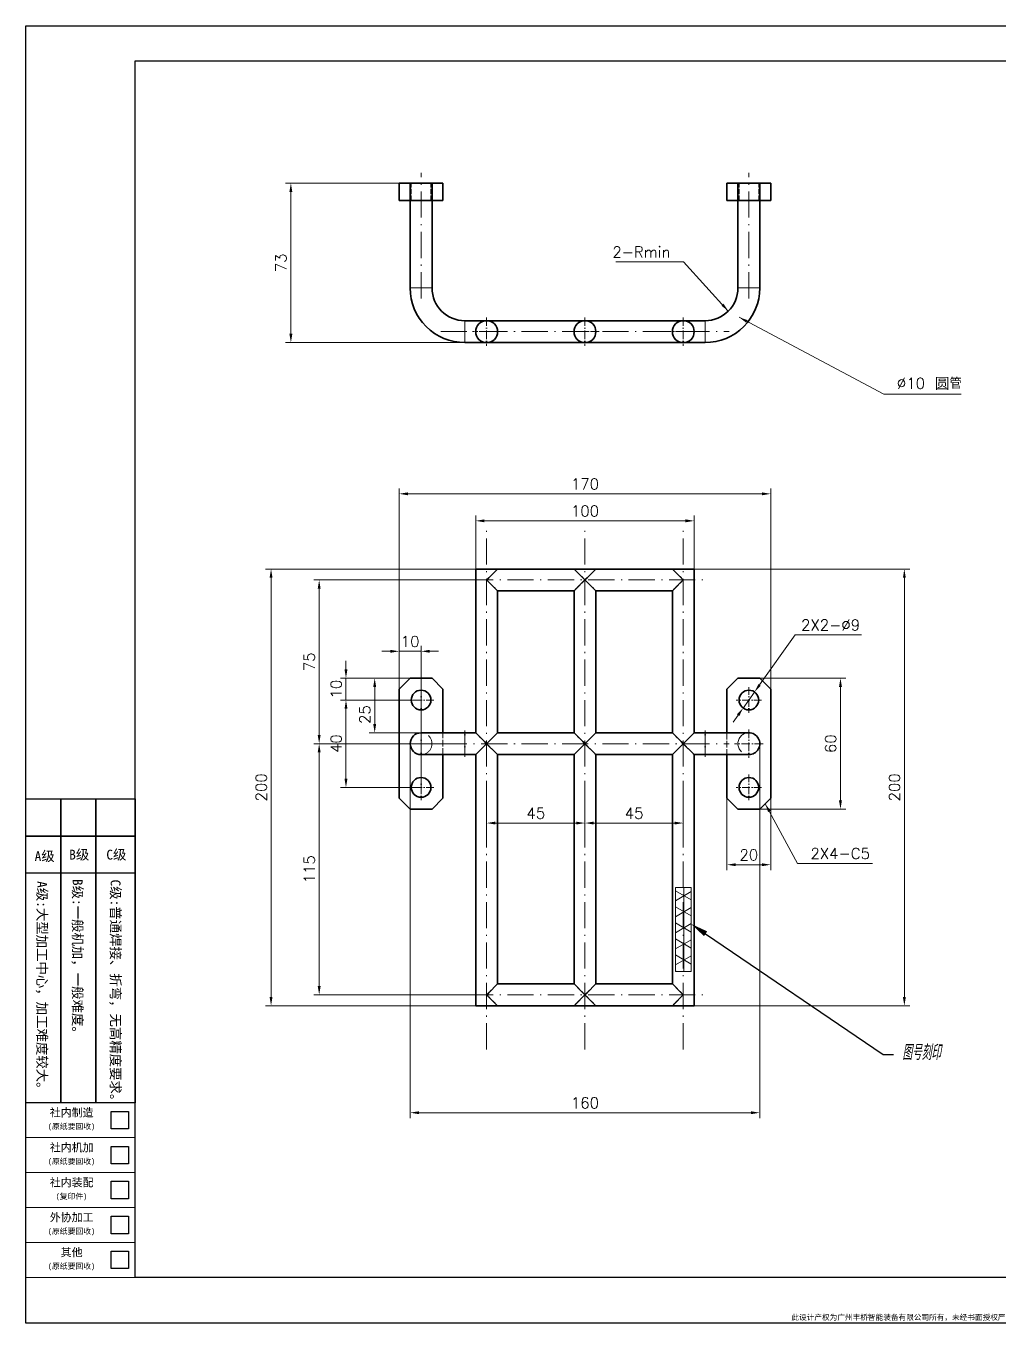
# Model space of a CAD drawing. Header units: millimetres. Extents: x -162325 to -83245, y 277409 to 326486.
# Drawn here: x -157878 to -157433, y 301299 to 301893 of the extents above; entities that cross this region are included whole.
import ezdxf
from ezdxf import colors
from ezdxf.entities.mleader import LeaderData, LeaderLine
from ezdxf.enums import TextEntityAlignment as Align
from ezdxf.math import Vec2, Vec3

# ---------------------------------------------------------------- set-up
doc = ezdxf.new("R2010")
doc.units = ezdxf.units.MM
doc.linetypes.add('DASHDOT', pattern=[18.5, 12, -3, 0.5, -3])
doc.linetypes.add('DASHED', pattern=[15, 12, -3])
for name, color, linetype, lineweight in [('A3', 3, 'Continuous', 20), ('图框', 7, 'Continuous', 20), ('尺寸线', 3, 'Continuous', 13), ('文字', 1, 'Continuous', 13), ('细实线', 4, 'Continuous', 25)]:
    doc.layers.add(name, color=color, linetype=linetype, lineweight=lineweight)
doc.styles.add('CH-1', font='')
doc.styles.add('MX_NOTE_STANDARD', font='txt.shx', dxfattribs={"bigfont": 'extfont.shx'})
doc.styles.get("Standard").update_dxf_attribs({"font": 'txt', "bigfont": 'gbcbig.shx'})
doc.styles.get('CH-1').set_extended_font_data('SimSun')
doc.dimstyles.new('副本02', dxfattribs={"dimscale": 2, "dimtxt": 2.5, "dimasz": 2, "dimexe": 1.25, "dimexo": 0, "dimgap": 1, "dimtad": 1, "dimdsep": 46, "dimtxsty": 'Standard', "dimcen": 0.5, "dimclrd": 3, "dimclre": 3, "dimclrt": 1, "dimadec": 1, "dimazin": 2, "dimtfac": 1, "dimtmove": 0, "dimatfit": 3, "dimfxl": 0, "dimtolj": 1, "dimlwd": -1, "dimlwe": -1, "dimarcsym": 0})
doc.dimstyles.new('副本02$3', dxfattribs={"dimscale": 2, "dimtxt": 2.5, "dimasz": 2, "dimexe": 1.25, "dimexo": 0, "dimgap": 1, "dimtad": 1, "dimtoh": 1, "dimdsep": 46, "dimtxsty": 'Standard', "dimcen": 0.5, "dimclrd": 3, "dimclre": 3, "dimclrt": 1, "dimadec": 1, "dimazin": 2, "dimtfac": 1, "dimtmove": 0, "dimatfit": 3, "dimfxl": 0, "dimtolj": 1, "dimlwd": -1, "dimlwe": -1, "dimarcsym": 0})

# ---------------------------------------------------------------- blocks, each defined once
blk = doc.blocks.new('A$C2CD672AE')
for p, q in [((-218.5, -289), (-218.5, 8)), ((-218.5, 8), (201.5, 8)), ((201.5, 8), (201.5, -289)), ((-193.5, 0), (193.5, 0)), ((-193.5, -278.55), (-193.5, 0)), ((69.95, -16.21), (69.95, 0)), ((69.95, 0), (181.5, 0)), ((69.95, 0), (181.5, 0)), ((69.95, 0), (181.5, 0)), ((69.95, 0), (181.5, 0)), ((75.02, 0), (75.02, -16.21)), ((154.5, 0), (154.5, -16.21)), ((154.5, 0), (154.5, -16.21)), ((154.5, 0), (154.5, -16.21)), ((154.5, 0), (154.5, -16.21)), ((154.5, 0), (154.5, -16.21)), ((169.5, 0), (169.5, -16.21)), ((169.5, 0), (169.5, -16.21)), ((169.5, 0), (169.5, -16.21)), ((169.5, 0), (169.5, -16.21)), ((169.5, 0), (169.5, -16.21)), ((181.5, 0), (181.5, -16.21)), ((181.5, 0), (181.5, -16.21)), ((181.5, 0), (181.5, -16.21)), ((181.5, 0), (181.5, -16.21)), ((181.5, 0), (181.5, -16.21)), ((193.5, 0), (193.5, -278.55)), ((69.95, -11.14), (72.49, -6.07)), ((69.95, -6.07), (181.5, -6.07)), ((69.95, -6.07), (181.5, -6.07)), ((69.95, -6.07), (181.5, -6.07)), ((69.95, -6.07), (181.5, -6.07)), ((72.49, -6.07), (75.02, -11.14)), ((181.5, -6.07), (193.5, -6.07)), ((181.5, -6.07), (193.5, -6.07)), ((181.5, -6.07), (193.5, -6.07)), ((181.5, -6.07), (193.5, -6.07)), ((69.95, -16.21), (72.49, -11.14)), ((69.95, -11.14), (181.5, -11.14)), ((69.95, -11.14), (181.5, -11.14)), ((69.95, -11.14), (181.5, -11.14)), ((69.95, -11.14), (181.5, -11.14)), ((72.49, -11.14), (75.02, -16.21)), ((69.95, -16.21), (193.5, -16.21)), ((193.5, -16.21), (69.95, -16.21)), ((69.95, -16.21), (193.5, -16.21)), ((193.5, -278.55), (-193.5, -278.55)), ((201.5, -289), (-218.5, -289))]:
    blk.add_line(p, q)
at = {"style": 'CH-1'}
for s, height, p in [('No.', 1.775, (72.85, -3.33)), ('设 变 内 容', 1.775, (116.34, -1.91)), ('日 期', 1.775, (161.67, -2.16)), ('变更者', 1.775, (175.88, -2.16)), ('锐角除去', 1.775, (187.88, -1.63)), ('REVISION', 1.775, (116.61, -4.62)), ('DATE', 1.775, (162.09, -4.87)), ('REVR', 1.775, (176.3, -4.87)), ('1', 2.03, (72.4, -8.84)), ('C0.5', 1.775, (187.88, -11.03)), ('2', 2.03, (72.4, -14.39))]:
    blk.add_text(s, height=height, dxfattribs=at).set_placement(p, align=Align.MIDDLE)
at = {"style": 'CH-1', "width": 0.7}
blk.add_text('ACUTE ANGLE', height=1.7746, dxfattribs=at).set_placement((187.88, -4.69), align=Align.MIDDLE)
at = {"char_height": 1.25}
for s, insert, width, attachment_point in [('{\\Ftxt,@extfont2|c134;FQM-ER-GL-90A(A3)}', (183.75, 6), 39, 5), ('{\\fSimSun|b1|i0|c134|p2;此设计产权为广州丰桥智能装备有限公司所有，未经书面授权严禁用复制、拍照等方式向第三方泄露，违者必究!}', (0, -288.5), 387, 8)]:
    blk.add_mtext(s, dxfattribs=dict(at, insert=insert, width=width, attachment_point=attachment_point))
blk = doc.blocks.new('fenlei')
at = {"layer": '图框'}
for points in [[(-25, 32), (0, 32), (0, 40), (-25, 40)], [(-25, 24), (0, 24), (0, 32), (-25, 32)], [(-25, 16), (0, 16), (0, 24), (-25, 24)], [(-25, 8), (0, 8), (0, 16), (-25, 16)], [(-25, 0), (0, 0), (0, 8), (-25, 8)]]:
    blk.add_lwpolyline(points, close=True, dxfattribs=at)
at = {"layer": '细实线'}
for points in [[(-5.5, 38), (-1.5, 38), (-1.5, 34), (-5.5, 34)], [(-5.5, 30), (-1.5, 30), (-1.5, 26), (-5.5, 26)], [(-5.5, 22), (-1.5, 22), (-1.5, 18), (-5.5, 18)], [(-5.5, 14), (-1.5, 14), (-1.5, 10), (-5.5, 10)], [(-5.5, 6), (-1.5, 6), (-1.5, 2), (-5.5, 2)]]:
    blk.add_lwpolyline(points, close=True, dxfattribs=at)
at = {"style": 'CH-1'}
for s, height, p in [('社内制造', 1.836, (-14.54, 37.8)), ('(原纸要回收)', 1.285, (-14.58, 34.52)), ('社内机加', 1.836, (-14.54, 29.8)), ('(原纸要回收)', 1.285, (-14.58, 26.52)), ('社内装配', 1.836, (-14.54, 21.8)), ('(复印件)', 1.285, (-14.58, 18.52)), ('外协加工', 1.836, (-14.54, 13.8)), ('(原纸要回收)', 1.285, (-14.58, 10.52)), ('其他', 1.836, (-14.54, 5.8)), ('(原纸要回收)', 1.285, (-14.58, 2.52))]:
    blk.add_text(s, height=height, dxfattribs=at).set_placement(p, align=Align.MIDDLE)
blk = doc.blocks.new('机加分类')
at = {"layer": '细实线'}
for p, q in [((-94, -8.5), (-94, 0)), ((-94, 0), (-86, 0)), ((-86, -8.5), (-86, 0)), ((-86, 0), (-78, 0)), ((-86, 0), (-86, -8.5)), ((-78, -8.5), (-78, 0)), ((-78, 0), (-69, 0)), ((-78, 0), (-78, -8.5)), ((-69, 0), (-69, -8.5)), ((-86, -8.5), (-94, -8.5)), ((-94, -17), (-94, -8.5)), ((-94, -8.5), (-86, -8.5)), ((-78, -8.5), (-86, -8.5)), ((-86, -17), (-86, -8.5)), ((-86, -8.5), (-78, -8.5)), ((-86, -8.5), (-86, -17)), ((-69, -8.5), (-78, -8.5)), ((-78, -17), (-78, -8.5)), ((-78, -8.5), (-69, -8.5)), ((-78, -8.5), (-78, -17)), ((-69, -8.5), (-69, -17)), ((-86, -17), (-94, -17)), ((-94, -69.55), (-94, -17)), ((-78, -17), (-86, -17)), ((-86, -69.55), (-86, -17)), ((-86, -17), (-86, -69.55)), ((-69, -17), (-78, -17)), ((-78, -69.55), (-78, -17)), ((-78, -17), (-78, -69.55)), ((-69, -17), (-69, -69.55)), ((-86, -69.55), (-94, -69.55)), ((-78, -69.55), (-86, -69.55)), ((-69, -69.55), (-78, -69.55))]:
    blk.add_line(p, q, dxfattribs=at)
at = {"layer": '文字', "color": 1, "linetype": 'Continuous', "style": 'CH-1'}
blk.add_text('A级', height=2.25, dxfattribs=at).set_placement((-89.72, -14.22, -250.08), align=Align.CENTER)
for s, p in [('B级', (-81.81, -12.71, -250.08)), ('C级', (-73.31, -12.71, -250.08))]:
    blk.add_text(s, height=2.25, dxfattribs=at).set_placement(p, align=Align.MIDDLE)
for s, p in [('A级:大型加工中心，加工难度较大。', (-90.3, -43.36)), ('B级:一般机加，一般难度。', (-82.16, -36.72)), ('C级:普通焊接、折弯，无高精度要求。', (-73.47, -44.53))]:
    blk.add_text(s, height=2.25, rotation=270, dxfattribs=at).set_placement(p, align=Align.MIDDLE)
blk = doc.blocks.new('1：1横')
for name, p in [('A$C2CD672AE', (-8412.44, 515.87)), ('机加分类', (-8536.94, 346.87)), ('fenlei', (-8605.94, 237.32))]:
    blk.add_blockref(name, p)
blk = doc.blocks.new('*D320')
at = {"layer": 'Defpoints', "color": 0, "transparency": 16777216}
for p in [(-157672.14, 301644.49), (-157765.8, 301444.49), (-157671.83, 301444.49)]:
    blk.add_point(p, dxfattribs=at)
at = {"layer": '尺寸线', "color": 3, "transparency": 16777216}
for p, q in [((-157672.14, 301644.49), (-157768.3, 301644.49)), ((-157765.8, 301640.49), (-157765.8, 301448.49)), ((-157671.83, 301444.49), (-157768.3, 301444.49))]:
    blk.add_line(p, q, dxfattribs=at)
for points in [[(-157766.47, 301640.49), (-157765.13, 301640.49), (-157765.8, 301644.49)], [(-157766.47, 301448.49), (-157765.13, 301448.49), (-157765.8, 301444.49)]]:
    blk.add_solid(points, dxfattribs=at)
at = {"layer": '尺寸线', "color": 1, "transparency": 16777216, "insert": (-157770.3, 301544.49), "char_height": 5, "attachment_point": 5, "rotation": 90}
blk.add_mtext('\\A1;200', dxfattribs=at)
blk = doc.blocks.new('*D321')
at = {"layer": 'Defpoints', "color": 0, "transparency": 16777216}
for p in [(-157537.14, 301678.93), (-157707.14, 301589.49), (-157537.14, 301589.49)]:
    blk.add_point(p, dxfattribs=at)
at = {"layer": '尺寸线', "color": 3, "transparency": 16777216}
for p, q in [((-157707.14, 301589.49), (-157707.14, 301681.43)), ((-157537.14, 301589.49), (-157537.14, 301681.43)), ((-157703.14, 301678.93), (-157541.14, 301678.93))]:
    blk.add_line(p, q, dxfattribs=at)
for points in [[(-157703.14, 301679.59), (-157703.14, 301678.26), (-157707.14, 301678.93)], [(-157541.14, 301679.59), (-157541.14, 301678.26), (-157537.14, 301678.93)]]:
    blk.add_solid(points, dxfattribs=at)
at = {"layer": '尺寸线', "color": 1, "transparency": 16777216, "insert": (-157622.14, 301683.43), "char_height": 5, "attachment_point": 5}
blk.add_mtext('\\A1;170', dxfattribs=at)
blk = doc.blocks.new('*D322')
at = {"layer": 'Defpoints', "color": 0, "transparency": 16777216}
for p in [(-157707.14, 301821.19), (-157756.72, 301748.19), (-157677.14, 301748.19)]:
    blk.add_point(p, dxfattribs=at)
at = {"layer": '尺寸线', "color": 3, "transparency": 16777216}
for p, q in [((-157707.14, 301821.19), (-157759.22, 301821.19)), ((-157756.72, 301817.19), (-157756.72, 301752.19)), ((-157677.14, 301748.19), (-157759.22, 301748.19))]:
    blk.add_line(p, q, dxfattribs=at)
for points in [[(-157757.39, 301817.19), (-157756.06, 301817.19), (-157756.72, 301821.19)], [(-157757.39, 301752.19), (-157756.06, 301752.19), (-157756.72, 301748.19)]]:
    blk.add_solid(points, dxfattribs=at)
at = {"layer": '尺寸线', "color": 1, "transparency": 16777216, "insert": (-157761.22, 301784.69), "char_height": 5, "attachment_point": 5, "rotation": 90}
blk.add_mtext('\\A1;73', dxfattribs=at)
blk = doc.blocks.new('*D323')
at = {"layer": 'Defpoints', "color": 0, "transparency": 16777216}
for p in [(-157572.14, 301666.55), (-157672.14, 301644.49), (-157572.14, 301644.49)]:
    blk.add_point(p, dxfattribs=at)
at = {"layer": '尺寸线', "color": 3, "transparency": 16777216}
for p, q in [((-157672.14, 301644.49), (-157672.14, 301669.05)), ((-157572.14, 301644.49), (-157572.14, 301669.05)), ((-157668.14, 301666.55), (-157576.14, 301666.55))]:
    blk.add_line(p, q, dxfattribs=at)
for points in [[(-157668.14, 301667.22), (-157668.14, 301665.89), (-157672.14, 301666.55)], [(-157576.14, 301667.22), (-157576.14, 301665.89), (-157572.14, 301666.55)]]:
    blk.add_solid(points, dxfattribs=at)
at = {"layer": '尺寸线', "color": 1, "transparency": 16777216, "insert": (-157622.14, 301671.05), "char_height": 5, "attachment_point": 5}
blk.add_mtext('\\A1;100', dxfattribs=at)
blk = doc.blocks.new('*D324')
at = {"layer": 'Defpoints', "color": 0, "transparency": 16777216}
for p in [(-157572.14, 301644.49), (-157475.97, 301644.49), (-157572.14, 301444.49)]:
    blk.add_point(p, dxfattribs=at)
at = {"layer": '尺寸线', "color": 3, "transparency": 16777216}
for p, q in [((-157572.14, 301644.49), (-157473.47, 301644.49)), ((-157475.97, 301448.49), (-157475.97, 301640.49)), ((-157572.14, 301444.49), (-157473.47, 301444.49))]:
    blk.add_line(p, q, dxfattribs=at)
for points in [[(-157476.63, 301640.49), (-157475.3, 301640.49), (-157475.97, 301644.49)], [(-157476.63, 301448.49), (-157475.3, 301448.49), (-157475.97, 301444.49)]]:
    blk.add_solid(points, dxfattribs=at)
at = {"layer": '尺寸线', "color": 1, "transparency": 16777216, "insert": (-157480.47, 301544.49), "char_height": 5, "attachment_point": 5, "rotation": 90}
blk.add_mtext('\\A1;200', dxfattribs=at)
blk = doc.blocks.new('*D325')
at = {"layer": 'Defpoints', "color": 0, "transparency": 16777216}
for p in [(-157542.14, 301594.49), (-157542.14, 301534.49), (-157505.21, 301534.49)]:
    blk.add_point(p, dxfattribs=at)
at = {"layer": '尺寸线', "color": 3, "transparency": 16777216}
for p, q in [((-157542.14, 301594.49), (-157502.71, 301594.49)), ((-157505.21, 301590.49), (-157505.21, 301538.49)), ((-157542.14, 301534.49), (-157502.71, 301534.49))]:
    blk.add_line(p, q, dxfattribs=at)
for points in [[(-157505.88, 301590.49), (-157504.54, 301590.49), (-157505.21, 301594.49)], [(-157505.88, 301538.49), (-157504.54, 301538.49), (-157505.21, 301534.49)]]:
    blk.add_solid(points, dxfattribs=at)
at = {"layer": '尺寸线', "color": 1, "transparency": 16777216, "insert": (-157509.71, 301564.49), "char_height": 5, "attachment_point": 5, "rotation": 90}
blk.add_mtext('\\A1;60', dxfattribs=at)
blk = doc.blocks.new('*D326')
at = {"layer": 'Defpoints', "color": 0, "transparency": 16777216}
for p in [(-157557.14, 301539.49), (-157537.14, 301539.49), (-157537.14, 301509.08)]:
    blk.add_point(p, dxfattribs=at)
at = {"layer": '尺寸线', "color": 3, "transparency": 16777216}
for p, q in [((-157557.14, 301539.49), (-157557.14, 301506.58)), ((-157537.14, 301539.49), (-157537.14, 301506.58)), ((-157553.14, 301509.08), (-157541.14, 301509.08))]:
    blk.add_line(p, q, dxfattribs=at)
for points in [[(-157553.14, 301509.75), (-157553.14, 301508.42), (-157557.14, 301509.08)], [(-157541.14, 301509.75), (-157541.14, 301508.42), (-157537.14, 301509.08)]]:
    blk.add_solid(points, dxfattribs=at)
at = {"layer": '尺寸线', "color": 1, "transparency": 16777216, "insert": (-157547.14, 301513.58), "char_height": 5, "attachment_point": 5}
blk.add_mtext('\\A1;20', dxfattribs=at)
blk = doc.blocks.new('*D329')
at = {"layer": 'Defpoints', "color": 0, "transparency": 16777216}
for p in [(-157702.14, 301564.49), (-157542.14, 301564.49), (-157542.14, 301395.51)]:
    blk.add_point(p, dxfattribs=at)
at = {"layer": '尺寸线', "color": 3, "transparency": 16777216}
for p, q in [((-157702.14, 301564.49), (-157702.14, 301393.01)), ((-157542.14, 301564.49), (-157542.14, 301393.01)), ((-157698.14, 301395.51), (-157546.14, 301395.51))]:
    blk.add_line(p, q, dxfattribs=at)
for points in [[(-157698.14, 301396.17), (-157698.14, 301394.84), (-157702.14, 301395.51)], [(-157546.14, 301396.17), (-157546.14, 301394.84), (-157542.14, 301395.51)]]:
    blk.add_solid(points, dxfattribs=at)
at = {"layer": '尺寸线', "color": 1, "transparency": 16777216, "insert": (-157622.14, 301400.01), "char_height": 5, "attachment_point": 5}
blk.add_mtext('\\A1;160', dxfattribs=at)
blk = doc.blocks.new('*D331')
at = {"layer": 'Defpoints', "color": 0, "transparency": 16777216}
for p in [(-157697.14, 301564.49), (-157743.78, 301449.49), (-157676.14, 301449.49)]:
    blk.add_point(p, dxfattribs=at)
at = {"layer": '尺寸线', "color": 3, "transparency": 16777216}
for p, q in [((-157697.14, 301564.49), (-157746.28, 301564.49)), ((-157743.78, 301560.49), (-157743.78, 301453.49)), ((-157676.14, 301449.49), (-157746.28, 301449.49))]:
    blk.add_line(p, q, dxfattribs=at)
for points in [[(-157744.44, 301560.49), (-157743.11, 301560.49), (-157743.78, 301564.49)], [(-157744.44, 301453.49), (-157743.11, 301453.49), (-157743.78, 301449.49)]]:
    blk.add_solid(points, dxfattribs=at)
at = {"layer": '尺寸线', "color": 1, "transparency": 16777216, "insert": (-157748.28, 301506.99), "char_height": 5, "attachment_point": 5, "rotation": 90}
blk.add_mtext('\\A1;115', dxfattribs=at)
blk = doc.blocks.new('*D332')
at = {"layer": 'Defpoints', "color": 0, "transparency": 16777216}
for p in [(-157743.78, 301639.49), (-157676.14, 301639.49), (-157677.14, 301564.49)]:
    blk.add_point(p, dxfattribs=at)
at = {"layer": '尺寸线', "color": 3, "transparency": 16777216}
for p, q in [((-157676.14, 301639.49), (-157746.28, 301639.49)), ((-157743.78, 301568.49), (-157743.78, 301635.49)), ((-157677.14, 301564.49), (-157746.28, 301564.49))]:
    blk.add_line(p, q, dxfattribs=at)
for points in [[(-157744.44, 301635.49), (-157743.11, 301635.49), (-157743.78, 301639.49)], [(-157744.44, 301568.49), (-157743.11, 301568.49), (-157743.78, 301564.49)]]:
    blk.add_solid(points, dxfattribs=at)
at = {"layer": '尺寸线', "color": 1, "transparency": 16777216, "insert": (-157748.28, 301601.99), "char_height": 5, "attachment_point": 5, "rotation": 90}
blk.add_mtext('\\A1;75', dxfattribs=at)
blk = doc.blocks.new('*D333')
at = {"layer": 'Defpoints', "color": 0, "transparency": 16777216}
for p in [(-157667.14, 301546.51), (-157622.14, 301544.49), (-157622.14, 301528.15)]:
    blk.add_point(p, dxfattribs=at)
at = {"layer": '尺寸线', "color": 3, "transparency": 16777216}
for p, q in [((-157667.14, 301546.51), (-157667.14, 301525.65)), ((-157622.14, 301544.49), (-157622.14, 301525.65)), ((-157663.14, 301528.15), (-157626.14, 301528.15))]:
    blk.add_line(p, q, dxfattribs=at)
for points in [[(-157663.14, 301528.81), (-157663.14, 301527.48), (-157667.14, 301528.15)], [(-157626.14, 301528.81), (-157626.14, 301527.48), (-157622.14, 301528.15)]]:
    blk.add_solid(points, dxfattribs=at)
at = {"layer": '尺寸线', "color": 1, "transparency": 16777216, "insert": (-157644.64, 301532.65), "char_height": 5, "attachment_point": 5}
blk.add_mtext('\\A1;45', dxfattribs=at)
blk = doc.blocks.new('*D334')
at = {"layer": 'Defpoints', "color": 0, "transparency": 16777216}
for p in [(-157622.14, 301544.49), (-157577.14, 301538.82), (-157577.14, 301528.15)]:
    blk.add_point(p, dxfattribs=at)
at = {"layer": '尺寸线', "color": 3, "transparency": 16777216}
for p, q in [((-157622.14, 301544.49), (-157622.14, 301525.65)), ((-157577.14, 301538.82), (-157577.14, 301525.65)), ((-157618.14, 301528.15), (-157581.14, 301528.15))]:
    blk.add_line(p, q, dxfattribs=at)
for points in [[(-157618.14, 301528.81), (-157618.14, 301527.48), (-157622.14, 301528.15)], [(-157581.14, 301528.81), (-157581.14, 301527.48), (-157577.14, 301528.15)]]:
    blk.add_solid(points, dxfattribs=at)
at = {"layer": '尺寸线', "color": 1, "transparency": 16777216, "insert": (-157599.64, 301532.65), "char_height": 5, "attachment_point": 5}
blk.add_mtext('\\A1;45', dxfattribs=at)
blk = doc.blocks.new('*D335')
at = {"layer": 'Defpoints', "color": 0, "transparency": 16777216}
for p in [(-157702.14, 301594.49), (-157718.37, 301569.49), (-157697.14, 301569.49)]:
    blk.add_point(p, dxfattribs=at)
at = {"layer": '尺寸线', "color": 3, "transparency": 16777216}
for p, q in [((-157702.14, 301594.49), (-157720.87, 301594.49)), ((-157718.37, 301590.49), (-157718.37, 301573.49)), ((-157697.14, 301569.49), (-157720.87, 301569.49))]:
    blk.add_line(p, q, dxfattribs=at)
for points in [[(-157719.04, 301590.49), (-157717.7, 301590.49), (-157718.37, 301594.49)], [(-157719.04, 301573.49), (-157717.7, 301573.49), (-157718.37, 301569.49)]]:
    blk.add_solid(points, dxfattribs=at)
at = {"layer": '尺寸线', "color": 1, "transparency": 16777216, "insert": (-157722.87, 301577.82), "char_height": 5, "attachment_point": 5, "rotation": 90}
blk.add_mtext('\\A1;25', dxfattribs=at)
blk = doc.blocks.new('*D336')
at = {"layer": 'Defpoints', "color": 0, "transparency": 16777216}
for p in [(-157707.14, 301606.81), (-157707.14, 301589.49), (-157697.14, 301544.49)]:
    blk.add_point(p, dxfattribs=at)
at = {"layer": '尺寸线', "color": 3, "transparency": 16777216}
for p, q in [((-157711.14, 301606.81), (-157715.14, 301606.81)), ((-157707.14, 301589.49), (-157707.14, 301609.31)), ((-157697.14, 301606.81), (-157707.14, 301606.81)), ((-157697.14, 301544.49), (-157697.14, 301609.31)), ((-157693.14, 301606.81), (-157689.14, 301606.81))]:
    blk.add_line(p, q, dxfattribs=at)
for points in [[(-157711.14, 301607.48), (-157711.14, 301606.15), (-157707.14, 301606.81)], [(-157693.14, 301607.48), (-157693.14, 301606.15), (-157697.14, 301606.81)]]:
    blk.add_solid(points, dxfattribs=at)
at = {"layer": '尺寸线', "color": 1, "transparency": 16777216, "insert": (-157702.14, 301611.31), "char_height": 5, "attachment_point": 5}
blk.add_mtext('\\A1;10', dxfattribs=at)
blk = doc.blocks.new('*D337')
at = {"layer": 'Defpoints', "color": 0, "transparency": 16777216}
for p in [(-157544.53, 301588.16), (-157549.75, 301580.82)]:
    blk.add_point(p, dxfattribs=at)
at = {"layer": '尺寸线', "color": 3, "transparency": 16777216}
for p, q in [((-157525.91, 301614.36), (-157542.22, 301591.42)), ((-157495.58, 301614.36), (-157525.91, 301614.36)), ((-157549.75, 301580.82), (-157544.53, 301588.16)), ((-157552.06, 301577.56), (-157554.38, 301574.3))]:
    blk.add_line(p, q, dxfattribs=at)
for points in [[(-157542.76, 301591.8), (-157541.67, 301591.03), (-157544.53, 301588.16)], [(-157552.61, 301577.95), (-157551.52, 301577.17), (-157549.75, 301580.82)]]:
    blk.add_solid(points, dxfattribs=at)
at = {"layer": '尺寸线', "color": 1, "transparency": 16777216, "insert": (-157509.74, 301618.86), "char_height": 5, "attachment_point": 5, "style": 'MX_NOTE_STANDARD'}
blk.add_mtext('\\A1;\\A1;2X2-∅9', dxfattribs=at)
blk = doc.blocks.new('*D338')
at = {"layer": 'Defpoints', "color": 0, "transparency": 16777216}
for p in [(-157731.51, 301594.49), (-157702.14, 301594.49), (-157697.14, 301584.49)]:
    blk.add_point(p, dxfattribs=at)
at = {"layer": '尺寸线', "color": 3, "transparency": 16777216}
for p, q in [((-157731.51, 301598.49), (-157731.51, 301602.49)), ((-157702.14, 301594.49), (-157734.01, 301594.49)), ((-157731.51, 301584.49), (-157731.51, 301594.49)), ((-157697.14, 301584.49), (-157734.01, 301584.49)), ((-157731.51, 301580.49), (-157731.51, 301576.49))]:
    blk.add_line(p, q, dxfattribs=at)
for points in [[(-157732.18, 301598.49), (-157730.84, 301598.49), (-157731.51, 301594.49)], [(-157732.18, 301580.49), (-157730.84, 301580.49), (-157731.51, 301584.49)]]:
    blk.add_solid(points, dxfattribs=at)
at = {"layer": '尺寸线', "color": 1, "transparency": 16777216, "insert": (-157736.01, 301589.49), "char_height": 5, "attachment_point": 5, "rotation": 90}
blk.add_mtext('\\A1;10', dxfattribs=at)
blk = doc.blocks.new('*D339')
at = {"layer": 'Defpoints', "color": 0, "transparency": 16777216}
for p in [(-157697.14, 301584.49), (-157731.51, 301544.49), (-157697.14, 301544.49)]:
    blk.add_point(p, dxfattribs=at)
at = {"layer": '尺寸线', "color": 3, "transparency": 16777216}
for p, q in [((-157697.14, 301584.49), (-157734.01, 301584.49)), ((-157731.51, 301580.49), (-157731.51, 301548.49)), ((-157697.14, 301544.49), (-157734.01, 301544.49))]:
    blk.add_line(p, q, dxfattribs=at)
for points in [[(-157732.18, 301580.49), (-157730.84, 301580.49), (-157731.51, 301584.49)], [(-157732.18, 301548.49), (-157730.84, 301548.49), (-157731.51, 301544.49)]]:
    blk.add_solid(points, dxfattribs=at)
at = {"layer": '尺寸线', "color": 1, "transparency": 16777216, "insert": (-157736.01, 301564.49), "char_height": 5, "attachment_point": 5, "rotation": 90}
blk.add_mtext('\\A1;40', dxfattribs=at)

msp = doc.modelspace()

# ---------------------------------------------------------------- hatches: boundary and pattern name
at = {"layer": '尺寸线'}
h = msp.add_hatch(dxfattribs=at)
h.set_pattern_fill('NET3', color=4, scale=2, angle=90)
h.set_pattern_definition([(90, (-127928.7055, 278086.31), (-6.35, 4e-16), []), (150, (-127928.7055, 278086.31), (-3.175, -5.4992613), []), (210, (-127928.7055, 278086.31), (3.175, -5.4992613), [])])
h.paths.add_polyline_path([(-157573.543, 301498.578), (-157580.735, 301498.578), (-157580.735, 301460.137), (-157573.543, 301460.137)])

# ---------------------------------------------------------------- linework, layer by layer
at = {"color": 2, "linetype": 'DASHDOT', "lineweight": 13}
for p, q in [((-157697.139, 301768.39), (-157697.139, 301825.991)), ((-157547.139, 301768.391), (-157547.139, 301825.991)), ((-157688.139, 301753.191), (-157556.139, 301753.191)), ((-157667.139, 301424.489), (-157667.139, 301664.489)), ((-157622.139, 301424.489), (-157622.139, 301664.489)), ((-157577.139, 301424.489), (-157577.139, 301664.489)), ((-157676.139, 301639.489), (-157568.139, 301639.489)), ((-157688.139, 301564.489), (-157556.139, 301564.489)), ((-157676.139, 301449.489), (-157568.139, 301449.489))]:
    msp.add_line(p, q, dxfattribs=at)
at = {"color": 7, "lineweight": 35}
for p, q in [((-157702.139, 301821.191), (-157707.139, 301821.191)), ((-157707.139, 301821.191), (-157707.139, 301813.191)), ((-157702.139, 301821.191), (-157702.139, 301813.191)), ((-157702.139, 301821.191), (-157692.139, 301821.191)), ((-157692.139, 301821.191), (-157692.139, 301813.191)), ((-157692.139, 301821.191), (-157687.139, 301821.191)), ((-157687.139, 301821.191), (-157687.139, 301813.191)), ((-157552.139, 301821.191), (-157557.139, 301821.191)), ((-157557.139, 301821.191), (-157557.139, 301813.191)), ((-157552.139, 301821.191), (-157552.139, 301813.191)), ((-157552.139, 301821.191), (-157542.139, 301821.191)), ((-157542.139, 301821.191), (-157537.139, 301821.191)), ((-157542.139, 301821.191), (-157542.139, 301813.191)), ((-157537.139, 301821.191), (-157537.139, 301813.191)), ((-157702.139, 301813.191), (-157707.139, 301813.191)), ((-157702.139, 301813.191), (-157692.139, 301813.191)), ((-157702.139, 301813.191), (-157702.139, 301773.191)), ((-157692.139, 301813.191), (-157687.139, 301813.191)), ((-157692.139, 301813.191), (-157692.139, 301773.191)), ((-157552.139, 301813.191), (-157557.139, 301813.191)), ((-157552.139, 301813.191), (-157542.139, 301813.191)), ((-157552.139, 301773.191), (-157552.139, 301813.191)), ((-157542.139, 301813.191), (-157537.139, 301813.191)), ((-157542.139, 301773.191), (-157542.139, 301813.191)), ((-157677.139, 301758.191), (-157667.164, 301758.191)), ((-157667.139, 301758.191), (-157622.139, 301758.191)), ((-157622.139, 301758.191), (-157577.139, 301758.191)), ((-157577.113, 301758.191), (-157567.139, 301758.191)), ((-157677.139, 301748.191), (-157667.139, 301748.191)), ((-157667.139, 301748.191), (-157622.139, 301748.191)), ((-157667.139, 301748.191), (-157622.139, 301748.191)), ((-157667.139, 301748.191), (-157622.139, 301748.191)), ((-157622.139, 301748.191), (-157577.139, 301748.191)), ((-157622.139, 301748.191), (-157577.139, 301748.191)), ((-157622.139, 301748.191), (-157577.139, 301748.191)), ((-157577.139, 301748.191), (-157567.139, 301748.191)), ((-157671.527, 301644.489), (-157672.139, 301644.489)), ((-157672.139, 301569.489), (-157672.139, 301644.489)), ((-157662.139, 301644.489), (-157671.527, 301644.489)), ((-157667.139, 301639.489), (-157666.187, 301640.441)), ((-157667.139, 301639.489), (-157662.139, 301634.489)), ((-157666.187, 301640.441), (-157662.139, 301644.489)), ((-157662.139, 301644.489), (-157627.139, 301644.489)), ((-157627.139, 301644.489), (-157626.527, 301643.877)), ((-157626.527, 301644.489), (-157627.139, 301644.489)), ((-157617.139, 301644.489), (-157626.527, 301644.489)), ((-157623.091, 301640.441), (-157626.527, 301643.877)), ((-157622.139, 301639.489), (-157626.527, 301635.102)), ((-157623.091, 301640.441), (-157622.139, 301639.489)), ((-157621.187, 301640.441), (-157622.139, 301639.489)), ((-157622.139, 301639.489), (-157617.139, 301634.489)), ((-157621.187, 301640.441), (-157617.139, 301644.489)), ((-157617.139, 301644.489), (-157582.139, 301644.489)), ((-157582.139, 301644.489), (-157581.527, 301643.877)), ((-157581.527, 301644.489), (-157582.139, 301644.489)), ((-157572.139, 301644.489), (-157581.527, 301644.489)), ((-157578.091, 301640.441), (-157581.527, 301643.877)), ((-157577.139, 301639.489), (-157581.527, 301635.102)), ((-157578.091, 301640.441), (-157577.139, 301639.489)), ((-157572.139, 301569.489), (-157572.139, 301644.489)), ((-157662.139, 301569.489), (-157662.139, 301634.489)), ((-157662.139, 301634.489), (-157627.139, 301634.489)), ((-157627.139, 301634.489), (-157626.527, 301635.102)), ((-157627.139, 301569.489), (-157627.139, 301634.489)), ((-157617.139, 301634.489), (-157582.139, 301634.489)), ((-157617.139, 301569.489), (-157617.139, 301634.489)), ((-157582.139, 301634.489), (-157581.527, 301635.102)), ((-157582.139, 301569.489), (-157582.139, 301634.489)), ((-157702.139, 301594.489), (-157707.139, 301589.489)), ((-157702.139, 301594.489), (-157692.139, 301594.489)), ((-157692.139, 301594.489), (-157687.139, 301589.489)), ((-157552.139, 301594.489), (-157557.139, 301589.489)), ((-157552.139, 301594.489), (-157542.139, 301594.489)), ((-157542.139, 301594.489), (-157537.139, 301589.489)), ((-157707.139, 301589.489), (-157707.139, 301539.489)), ((-157687.139, 301569.489), (-157687.139, 301589.489)), ((-157557.139, 301589.489), (-157557.139, 301569.489)), ((-157537.139, 301539.489), (-157537.139, 301589.489)), ((-157677.139, 301569.489), (-157697.138, 301569.489)), ((-157677.139, 301569.489), (-157672.139, 301569.489)), ((-157672.139, 301569.489), (-157671.527, 301568.877)), ((-157668.108, 301565.458), (-157671.527, 301568.877)), ((-157666.17, 301565.458), (-157662.139, 301569.489)), ((-157662.139, 301569.489), (-157627.139, 301569.489)), ((-157627.139, 301569.489), (-157626.527, 301568.877)), ((-157626.527, 301568.877), (-157623.108, 301565.458)), ((-157621.17, 301565.458), (-157617.139, 301569.489)), ((-157617.139, 301569.489), (-157582.139, 301569.489)), ((-157582.139, 301569.489), (-157581.527, 301568.877)), ((-157581.527, 301568.877), (-157578.108, 301565.458)), ((-157576.17, 301565.458), (-157572.139, 301569.489)), ((-157572.139, 301569.489), (-157567.139, 301569.489)), ((-157547.139, 301569.489), (-157567.139, 301569.489)), ((-157667.139, 301564.489), (-157671.527, 301560.102)), ((-157668.108, 301565.458), (-157667.139, 301564.489)), ((-157666.17, 301565.458), (-157667.139, 301564.489)), ((-157667.139, 301564.489), (-157662.139, 301559.489)), ((-157626.527, 301560.102), (-157622.139, 301564.489)), ((-157623.108, 301565.458), (-157622.139, 301564.489)), ((-157622.139, 301564.489), (-157621.17, 301565.458)), ((-157622.139, 301564.489), (-157617.139, 301559.489)), ((-157581.527, 301560.102), (-157577.139, 301564.489)), ((-157578.108, 301565.458), (-157577.139, 301564.489)), ((-157577.139, 301564.489), (-157576.17, 301565.458)), ((-157577.139, 301564.489), (-157572.139, 301559.489)), ((-157677.139, 301559.489), (-157697.139, 301559.489)), ((-157687.139, 301539.489), (-157687.139, 301559.489)), ((-157677.139, 301559.489), (-157672.139, 301559.489)), ((-157672.139, 301559.489), (-157671.527, 301560.102)), ((-157672.139, 301444.489), (-157672.139, 301559.489)), ((-157662.139, 301454.489), (-157662.139, 301559.489)), ((-157662.139, 301559.489), (-157627.139, 301559.489)), ((-157627.139, 301559.489), (-157626.527, 301560.102)), ((-157627.139, 301454.489), (-157627.139, 301559.489)), ((-157617.139, 301559.489), (-157582.139, 301559.489)), ((-157617.139, 301454.489), (-157617.139, 301559.489)), ((-157582.139, 301559.489), (-157581.527, 301560.102)), ((-157582.139, 301454.489), (-157582.139, 301559.489)), ((-157572.139, 301559.489), (-157567.139, 301559.489)), ((-157572.139, 301444.489), (-157572.139, 301559.489)), ((-157547.138, 301559.489), (-157567.139, 301559.489)), ((-157557.139, 301559.489), (-157557.139, 301539.489)), ((-157702.139, 301534.489), (-157707.139, 301539.489)), ((-157692.139, 301534.489), (-157687.139, 301539.489)), ((-157552.139, 301534.489), (-157557.139, 301539.489)), ((-157542.139, 301534.489), (-157537.139, 301539.489)), ((-157692.139, 301534.489), (-157702.139, 301534.489)), ((-157542.139, 301534.489), (-157552.139, 301534.489)), ((-157667.139, 301449.489), (-157666.187, 301450.441)), ((-157667.139, 301449.489), (-157662.139, 301444.489)), ((-157666.187, 301450.441), (-157662.139, 301454.489)), ((-157662.139, 301454.489), (-157627.139, 301454.489)), ((-157627.139, 301454.489), (-157626.527, 301453.877)), ((-157623.091, 301450.441), (-157626.527, 301453.877)), ((-157622.139, 301449.489), (-157626.527, 301445.102)), ((-157623.091, 301450.441), (-157622.139, 301449.489)), ((-157621.187, 301450.441), (-157622.139, 301449.489)), ((-157622.139, 301449.489), (-157617.139, 301444.489)), ((-157621.187, 301450.441), (-157617.139, 301454.489)), ((-157617.139, 301454.489), (-157582.139, 301454.489)), ((-157582.139, 301454.489), (-157581.527, 301453.877)), ((-157578.091, 301450.441), (-157581.527, 301453.877)), ((-157577.139, 301449.489), (-157581.527, 301445.102)), ((-157578.091, 301450.441), (-157577.139, 301449.489)), ((-157671.527, 301444.489), (-157672.139, 301444.489)), ((-157662.139, 301444.489), (-157671.527, 301444.489)), ((-157662.139, 301444.489), (-157627.139, 301444.489)), ((-157627.139, 301444.489), (-157626.527, 301445.102)), ((-157626.527, 301444.489), (-157627.139, 301444.489)), ((-157617.139, 301444.489), (-157626.527, 301444.489)), ((-157617.139, 301444.489), (-157582.139, 301444.489)), ((-157582.139, 301444.489), (-157581.527, 301445.102)), ((-157581.527, 301444.489), (-157582.139, 301444.489)), ((-157572.139, 301444.489), (-157581.527, 301444.489))]:
    msp.add_line(p, q, dxfattribs=at)
at = {"color": 1, "linetype": 'DASHED', "lineweight": 13, "ltscale": 0.2}
for p, q in [((-157702.139, 301821.191), (-157702.139, 301813.191)), ((-157701.639, 301813.191), (-157701.639, 301821.191)), ((-157701.639, 301813.191), (-157701.639, 301821.191)), ((-157692.639, 301813.191), (-157692.639, 301821.191)), ((-157692.639, 301813.191), (-157692.639, 301821.191)), ((-157692.139, 301821.191), (-157692.139, 301813.191)), ((-157552.139, 301821.191), (-157552.139, 301813.191)), ((-157551.639, 301813.191), (-157551.639, 301821.191)), ((-157551.639, 301813.191), (-157551.639, 301821.191)), ((-157542.639, 301813.191), (-157542.639, 301821.191)), ((-157542.639, 301813.191), (-157542.639, 301821.191)), ((-157542.139, 301821.191), (-157542.139, 301813.191))]:
    msp.add_line(p, q, dxfattribs=at)
at = {"color": 7, "lineweight": 13}
for p, q in [((-157702.139, 301773.191), (-157702.044, 301773.191)), ((-157702.044, 301773.191), (-157692.139, 301773.191)), ((-157542.234, 301773.191), (-157552.139, 301773.191)), ((-157542.139, 301773.191), (-157542.234, 301773.191)), ((-157677.139, 301748.286), (-157677.139, 301758.191)), ((-157567.139, 301748.286), (-157567.139, 301758.191)), ((-157677.139, 301748.191), (-157677.139, 301748.286)), ((-157567.139, 301748.191), (-157567.139, 301748.286)), ((-157677.139, 301565.458), (-157677.139, 301569.489)), ((-157567.139, 301565.458), (-157567.139, 301569.489)), ((-157677.139, 301559.489), (-157677.139, 301565.458)), ((-157567.139, 301559.489), (-157567.139, 301565.458))]:
    msp.add_line(p, q, dxfattribs=at)
at = {"color": 1, "linetype": 'DASHED', "lineweight": 13, "ltscale": 0.247632}
msp.add_line((-157702.139, 301773.191), (-157692.234, 301773.191), dxfattribs=at)
at = {"color": 1, "linetype": 'DASHED', "lineweight": 13, "ltscale": 0.002368}
msp.add_line((-157692.234, 301773.191), (-157692.139, 301773.191), dxfattribs=at)
at = {"color": 1, "linetype": 'DASHED', "lineweight": 13, "ltscale": 0.00238}
msp.add_line((-157552.044, 301773.191), (-157552.139, 301773.191), dxfattribs=at)
at = {"color": 1, "linetype": 'DASHED', "lineweight": 13, "ltscale": 0.24762}
msp.add_line((-157542.139, 301773.191), (-157552.044, 301773.191), dxfattribs=at)
at = {"color": 1, "linetype": 'DASHED', "lineweight": 13, "ltscale": 0.00237}
for p, q in [((-157677.139, 301758.096), (-157677.139, 301758.191)), ((-157567.139, 301758.096), (-157567.139, 301758.191))]:
    msp.add_line(p, q, dxfattribs=at)
at = {"color": 1, "linetype": 'DASHED', "lineweight": 13, "ltscale": 0.24763}
for p, q in [((-157677.139, 301748.191), (-157677.139, 301758.096)), ((-157567.139, 301748.191), (-157567.139, 301758.096))]:
    msp.add_line(p, q, dxfattribs=at)
at = {"color": 1, "linetype": 'DASHED', "lineweight": 13, "ltscale": 0.000622559}
msp.add_line((-157667.164, 301758.191), (-157667.139, 301758.191), dxfattribs=at)
at = {"color": 2, "linetype": 'DASHDOT', "lineweight": 13, "ltscale": 0.325}
for p, q in [((-157667.139, 301759.691), (-157667.139, 301746.691)), ((-157622.139, 301759.691), (-157622.139, 301746.691)), ((-157577.139, 301759.691), (-157577.139, 301746.691)), ((-157660.639, 301753.191), (-157673.639, 301753.191)), ((-157615.639, 301753.191), (-157628.639, 301753.191)), ((-157570.639, 301753.191), (-157583.639, 301753.191)), ((-157697.139, 301570.989), (-157697.139, 301557.989)), ((-157547.139, 301570.989), (-157547.139, 301557.989)), ((-157690.639, 301564.489), (-157703.639, 301564.489)), ((-157540.639, 301564.489), (-157553.639, 301564.489))]:
    msp.add_line(p, q, dxfattribs=at)
at = {"color": 1, "linetype": 'DASHED', "lineweight": 13}
for p, q in [((-157667.139, 301758.191), (-157622.139, 301758.191)), ((-157667.139, 301758.191), (-157622.139, 301758.191)), ((-157622.139, 301758.191), (-157577.139, 301758.191)), ((-157622.139, 301758.191), (-157577.139, 301758.191))]:
    msp.add_line(p, q, dxfattribs=at)
at = {"color": 1, "linetype": 'DASHED', "lineweight": 13, "ltscale": 0.000646973}
msp.add_line((-157577.139, 301758.191), (-157577.113, 301758.191), dxfattribs=at)
at = {"color": 1, "linetype": 'DASHED', "lineweight": 13, "ltscale": 0.155141}
for p, q in [((-157667.139, 301639.489), (-157662.751, 301643.877)), ((-157622.139, 301639.489), (-157617.751, 301643.877)), ((-157667.139, 301564.489), (-157662.751, 301568.877)), ((-157622.139, 301564.489), (-157617.751, 301568.877)), ((-157577.139, 301564.489), (-157572.751, 301568.877)), ((-157667.139, 301449.489), (-157662.751, 301453.877)), ((-157622.139, 301449.489), (-157617.751, 301453.877))]:
    msp.add_line(p, q, dxfattribs=at)
at = {"color": 1, "linetype": 'DASHED', "lineweight": 13, "ltscale": 0.033655}
for p, q in [((-157667.139, 301639.489), (-157666.187, 301638.538)), ((-157621.187, 301638.538), (-157622.139, 301639.489)), ((-157667.139, 301449.489), (-157666.187, 301448.538)), ((-157621.187, 301448.538), (-157622.139, 301449.489))]:
    msp.add_line(p, q, dxfattribs=at)
at = {"color": 1, "linetype": 'DASHED', "lineweight": 13, "ltscale": 0.021635}
for p, q in [((-157662.139, 301644.489), (-157662.751, 301643.877)), ((-157617.139, 301644.489), (-157617.751, 301643.877)), ((-157662.139, 301569.489), (-157662.751, 301568.877)), ((-157617.139, 301569.489), (-157617.751, 301568.877)), ((-157572.139, 301569.489), (-157572.751, 301568.877)), ((-157662.139, 301454.489), (-157662.751, 301453.877)), ((-157617.139, 301454.489), (-157617.751, 301453.877))]:
    msp.add_line(p, q, dxfattribs=at)
at = {"color": 1, "linetype": 'DASHED', "lineweight": 13, "ltscale": 0.176777}
for p, q in [((-157622.139, 301639.489), (-157627.139, 301644.489)), ((-157577.139, 301639.489), (-157582.139, 301644.489)), ((-157667.139, 301564.489), (-157672.139, 301569.489)), ((-157622.139, 301564.489), (-157627.139, 301569.489)), ((-157577.139, 301564.489), (-157582.139, 301569.489)), ((-157622.139, 301449.489), (-157627.139, 301454.489)), ((-157577.139, 301449.489), (-157582.139, 301454.489))]:
    msp.add_line(p, q, dxfattribs=at)
at = {"color": 1, "linetype": 'DASHED', "lineweight": 13, "ltscale": 0.033646}
for p, q in [((-157623.091, 301638.538), (-157622.139, 301639.489)), ((-157578.091, 301638.538), (-157577.139, 301639.489)), ((-157623.091, 301448.538), (-157622.139, 301449.489)), ((-157578.091, 301448.538), (-157577.139, 301449.489))]:
    msp.add_line(p, q, dxfattribs=at)
at = {"color": 1, "linetype": 'DASHED', "lineweight": 13, "ltscale": 0.121485}
for p, q in [((-157666.187, 301638.538), (-157662.751, 301635.102)), ((-157621.187, 301638.538), (-157617.751, 301635.102)), ((-157666.187, 301448.538), (-157662.751, 301445.102)), ((-157621.187, 301448.538), (-157617.751, 301445.102))]:
    msp.add_line(p, q, dxfattribs=at)
at = {"color": 1, "linetype": 'DASHED', "lineweight": 13, "ltscale": 0.021636}
for p, q in [((-157662.139, 301634.489), (-157662.751, 301635.102)), ((-157617.139, 301634.489), (-157617.751, 301635.102)), ((-157662.139, 301559.489), (-157662.751, 301560.102)), ((-157617.139, 301559.489), (-157617.751, 301560.102)), ((-157572.139, 301559.489), (-157572.751, 301560.102)), ((-157662.139, 301444.489), (-157662.751, 301445.102)), ((-157617.139, 301444.489), (-157617.751, 301445.102))]:
    msp.add_line(p, q, dxfattribs=at)
at = {"color": 1, "linetype": 'DASHED', "lineweight": 13, "ltscale": 0.14313}
for p, q in [((-157623.091, 301638.538), (-157627.139, 301634.489)), ((-157578.091, 301638.538), (-157582.139, 301634.489)), ((-157623.091, 301448.538), (-157627.139, 301444.489)), ((-157578.091, 301448.538), (-157582.139, 301444.489))]:
    msp.add_line(p, q, dxfattribs=at)
at = {"color": 2, "linetype": 'DASHDOT', "lineweight": 13, "ltscale": 0.2925}
for p, q in [((-157697.139, 301590.339), (-157697.139, 301578.639)), ((-157547.139, 301590.339), (-157547.139, 301578.639)), ((-157697.139, 301550.339), (-157697.139, 301538.639)), ((-157547.139, 301550.339), (-157547.139, 301538.639))]:
    msp.add_line(p, q, dxfattribs=at)
at = {"color": 2, "linetype": 'DASHDOT', "lineweight": 13, "ltscale": 0.292493}
for p, q in [((-157691.289, 301584.489), (-157702.989, 301584.489)), ((-157541.289, 301584.489), (-157552.989, 301584.489)), ((-157691.289, 301544.489), (-157702.989, 301544.489)), ((-157541.289, 301544.489), (-157552.989, 301544.489))]:
    msp.add_line(p, q, dxfattribs=at)
at = {"color": 1, "linetype": 'DASHED', "lineweight": 13, "ltscale": 0.25}
for p, q in [((-157687.139, 301559.489), (-157687.139, 301569.489)), ((-157557.139, 301569.489), (-157557.139, 301559.489))]:
    msp.add_line(p, q, dxfattribs=at)
at = {"color": 2, "linetype": 'DASHDOT', "lineweight": 13, "ltscale": 0.3}
for p, q in [((-157677.139, 301558.489), (-157677.139, 301570.489)), ((-157567.139, 301558.489), (-157567.139, 301570.489))]:
    msp.add_line(p, q, dxfattribs=at)
at = {"color": 1, "linetype": 'DASHED', "lineweight": 13, "ltscale": 0.149219}
for p, q in [((-157677.139, 301563.521), (-157677.139, 301569.489)), ((-157567.139, 301563.521), (-157567.139, 301569.489))]:
    msp.add_line(p, q, dxfattribs=at)
at = {"color": 1, "linetype": 'DASHED', "lineweight": 13, "ltscale": 0.100781}
for p, q in [((-157677.139, 301559.489), (-157677.139, 301563.521)), ((-157567.139, 301559.489), (-157567.139, 301563.521))]:
    msp.add_line(p, q, dxfattribs=at)
at = {"color": 1, "linetype": 'DASHED', "lineweight": 13, "ltscale": 0.142526}
for p, q in [((-157668.108, 301563.521), (-157672.139, 301559.489)), ((-157623.108, 301563.521), (-157627.139, 301559.489)), ((-157578.108, 301563.521), (-157582.139, 301559.489))]:
    msp.add_line(p, q, dxfattribs=at)
at = {"color": 1, "linetype": 'DASHED', "lineweight": 13, "ltscale": 0.03425}
for p, q in [((-157668.108, 301563.521), (-157667.139, 301564.489)), ((-157622.139, 301564.489), (-157623.108, 301563.521)), ((-157577.139, 301564.489), (-157578.108, 301563.521))]:
    msp.add_line(p, q, dxfattribs=at)
at = {"color": 1, "linetype": 'DASHED', "lineweight": 13, "ltscale": 0.034259}
for p, q in [((-157666.17, 301563.521), (-157667.139, 301564.489)), ((-157621.17, 301563.521), (-157622.139, 301564.489)), ((-157576.17, 301563.521), (-157577.139, 301564.489))]:
    msp.add_line(p, q, dxfattribs=at)
at = {"color": 1, "linetype": 'DASHED', "lineweight": 13, "ltscale": 0.120881}
for p, q in [((-157666.17, 301563.521), (-157662.751, 301560.102)), ((-157621.17, 301563.521), (-157617.751, 301560.102)), ((-157576.17, 301563.521), (-157572.751, 301560.102))]:
    msp.add_line(p, q, dxfattribs=at)
at = {"color": 7, "lineweight": 35}
for centre, radius in [((-157667.139, 301753.191), 5), ((-157622.139, 301753.191), 5), ((-157577.139, 301753.191), 5), ((-157697.139, 301584.489), 4.5), ((-157547.139, 301584.489), 4.5), ((-157697.139, 301544.489), 4.5), ((-157547.139, 301544.489), 4.5)]:
    msp.add_circle(centre, radius, dxfattribs=at)
at = {"color": 1, "linetype": 'DASHED', "lineweight": 13, "ltscale": 0.333333}
msp.add_circle((-157577.139, 301753.191), 5, dxfattribs=at)
at = {"color": 7, "lineweight": 35}
for centre, radius, start, end in [((-157677.139, 301773.191), 25, 179.999995, 269.999997), ((-157677.139, 301773.191), 15, 180.000005, 269.999997), ((-157567.139, 301773.191), 15, 269.999997, 0), ((-157567.139, 301773.191), 25, 269.999997, 0), ((-157697.139, 301564.489), 5, 89.998602, 269.998597), ((-157547.139, 301564.489), 5, 270.001398, 90.001403)]:
    msp.add_arc(centre, radius, start, end, dxfattribs=at)
at = {"color": 1, "linetype": 'DASHED', "lineweight": 13}
for centre, start, end in [((-157667.139, 301753.191), 90.000003, 28.64789), ((-157667.139, 301753.191), 28.64789, 90.000003), ((-157622.139, 301753.191), 28.64789, 208.647885), ((-157667.139, 301753.191), 359.998957, 28.64789), ((-157622.139, 301753.191), 180.008806, 208.647898), ((-157622.139, 301753.191), 208.647871, 28.64789), ((-157622.139, 301753.191), 359.999645, 28.64789), ((-157577.139, 301753.191), 180.009858, 208.647885), ((-157697.139, 301564.489), 269.998597, 89.998602), ((-157547.139, 301564.489), 90.001403, 270.001398)]:
    msp.add_arc(centre, 5, start, end, dxfattribs=at)
at = {"layer": 'A3'}
msp.add_lwpolyline([(-157877.966, 301893.185), (-157037.966, 301893.185), (-157037.966, 301299.185), (-157877.966, 301299.185)], close=True, dxfattribs=at)
at = {"layer": '尺寸线', "color": 4}
msp.add_lwpolyline([(-157580.735, 301460.137), (-157580.735, 301498.578), (-157573.543, 301498.578), (-157573.543, 301460.137)], close=True, dxfattribs=at)

# ---------------------------------------------------------------- block references
at = {"color": 2, "xscale": 2, "yscale": 2, "zscale": 2}
msp.add_blockref('1：1横', (-140616.086, 300845.453), dxfattribs=at)

# ---------------------------------------------------------------- texts
at = {"layer": '尺寸线', "color": 1, "char_height": 5, "style": 'MX_NOTE_STANDARD'}
for s, insert, attachment_point in [('2-Rmin', (-157583.026, 301787.137), 9), ('%%C10 {\\f宋体|b0|i0|c134|p2;圆\\Ftxt.shx,extfont.shx|c0;管}', (-157479.367, 301726.502), 7), ('2X4-C5', (-157518.92, 301511.701), 7)]:
    msp.add_mtext(s, dxfattribs=dict(at, insert=insert, attachment_point=attachment_point))

# ---------------------------------------------------------------- dimensions: what is measured, and where the dimension line sits
at = {"layer": '尺寸线'}
for base, p1, p2, picture, middle in [((-157756.723, 301748.191), (-157707.139, 301821.191), (-157677.139, 301748.191), '*D322', (-157761.223, 301784.691)), ((-157765.801, 301444.489), (-157672.139, 301644.489), (-157671.833, 301444.489), '*D320', (-157770.301, 301544.489)), ((-157743.777, 301639.489), (-157677.139, 301564.489), (-157676.139, 301639.489), '*D332', (-157748.277, 301601.989)), ((-157475.965, 301644.489), (-157572.139, 301444.489), (-157572.139, 301644.489), '*D324', (-157480.465, 301544.489)), ((-157731.51, 301594.489), (-157697.139, 301584.489), (-157702.139, 301594.489), '*D338', (-157736.01, 301589.489)), ((-157505.208, 301534.489), (-157542.139, 301594.489), (-157542.139, 301534.489), '*D325', (-157509.708, 301564.489)), ((-157731.51, 301544.489), (-157697.139, 301584.489), (-157697.139, 301544.489), '*D339', (-157736.01, 301564.489)), ((-157743.777, 301449.489), (-157697.139, 301564.489), (-157676.139, 301449.489), '*D331', (-157748.277, 301506.989))]:
    dim = msp.add_linear_dim(base=base, p1=p1, p2=p2, angle=90, dimstyle='副本02', dxfattribs=at)
    dim.commit()
    dim.dimension.update_dxf_attribs({"geometry": picture, "text_midpoint": middle})
for base, p1, p2, picture, middle in [((-157537.139, 301678.928), (-157707.139, 301589.489), (-157537.139, 301589.489), '*D321', (-157622.139, 301683.428)), ((-157572.139, 301666.554), (-157672.139, 301644.489), (-157572.139, 301644.489), '*D323', (-157622.139, 301671.054)), ((-157707.139, 301606.813), (-157697.139, 301544.489), (-157707.139, 301589.489), '*D336', (-157702.139, 301611.313)), ((-157542.139, 301395.506), (-157702.139, 301564.49), (-157542.139, 301564.489), '*D329', (-157622.139, 301400.006)), ((-157622.139, 301528.146), (-157667.139, 301546.509), (-157622.139, 301544.489), '*D333', (-157644.639, 301532.646)), ((-157577.139, 301528.146), (-157622.139, 301544.489), (-157577.139, 301538.817), '*D334', (-157599.639, 301532.646)), ((-157537.139, 301509.082), (-157557.139, 301539.489), (-157537.139, 301539.489), '*D326', (-157547.139, 301513.582))]:
    dim = msp.add_linear_dim(base=base, p1=p1, p2=p2, dimstyle='副本02', dxfattribs=at)
    dim.commit()
    dim.dimension.update_dxf_attribs({"geometry": picture, "text_midpoint": middle})
dim = msp.add_diameter_dim_2p(p1=(-157549.746, 301580.821), p2=(-157544.532, 301588.158), text='\\A1;2X2-<>', dimstyle='副本02$3', override={"dimtxsty": 'MX_NOTE_STANDARD'}, dxfattribs=at)
dim.commit()
dim.dimension.update_dxf_attribs({"geometry": '*D337', "text_midpoint": (-157509.743, 301614.363), "dimtype": 163})
dim = msp.add_linear_dim(base=(-157718.369, 301569.489), p1=(-157702.139, 301594.489), p2=(-157697.138, 301569.489), angle=90, dimstyle='副本02', dxfattribs=at)
dim.commit()
dim.dimension.update_dxf_attribs({"geometry": '*D335', "text_midpoint": (-157718.369, 301577.823), "dimtype": 160})

# ---------------------------------------------------------------- leaders
at = {"layer": '尺寸线', "annotation_type": 0, "has_hookline": 1}
for points, hookline_direction, text_width in [([(-157556.532, 301762.584), (-157577.026, 301785.137), (-157581.026, 301785.137)], 1, 25), ([(-157551.588, 301759.755), (-157485.367, 301724.502), (-157481.367, 301724.502)], 0, 29.411), ([(-157539.639, 301536.989), (-157524.92, 301509.701), (-157520.92, 301509.701)], 0, 28.333)]:
    msp.add_leader(points, dimstyle='副本02', override={"dimgap": 1, "dimtad": 1}, dxfattribs=dict(at, hookline_direction=hookline_direction, text_width=text_width))
at = {"layer": '尺寸线'}
ml = msp.add_multileader_mtext('Standard', dxfattribs=at)
ml.set_content('\\A1;{\\Q10;\\W0.7;\\C4;图号刻印}', color=256)
ml.set_leader_properties()
ml.build(insert=Vec2(0, 0))
ml.multileader.update_dxf_attribs({"text_right_attachment_type": 6, "dogleg_length": 0.72, "arrow_head_size": 8})
ctx = ml.context
ctx.base_point, ctx.char_height, ctx.arrow_head_size, ctx.landing_gap_size, ctx.plane_origin = Vec3(-157480.892, 301422.106), 7, 8, 4, Vec3(-157535.393, 301425.135)
ctx.right_attachment = 6
notes = []
notes.append((ctx, [(0, (1, 1, 0), (-157485.612, 301422.106), (1, 0), 4.72, [(0, [(-157573.543, 301481.957)], 0, [])])]))
ctx.mtext.insert, ctx.mtext.flow_direction = Vec3(-157476.892, 301426.623), 5
for ctx, leaders in notes:
    for number, flags, end, landing, length, lines in leaders:
        leader = LeaderData()
        leader.index, (leader.has_last_leader_line, leader.has_dogleg_vector, leader.attachment_direction) = number, flags
        leader.last_leader_point, leader.dogleg_vector, leader.dogleg_length = Vec3(end), Vec3(landing), length
        for number, points, colour, breaks in lines:
            line = LeaderLine()
            line.index, line.vertices, line.color, line.breaks = number, Vec3.list(points), colors.encode_raw_color(colour), breaks
            leader.lines.append(line)
        ctx.leaders.append(leader)

doc.saveas('drawing.dxf')
